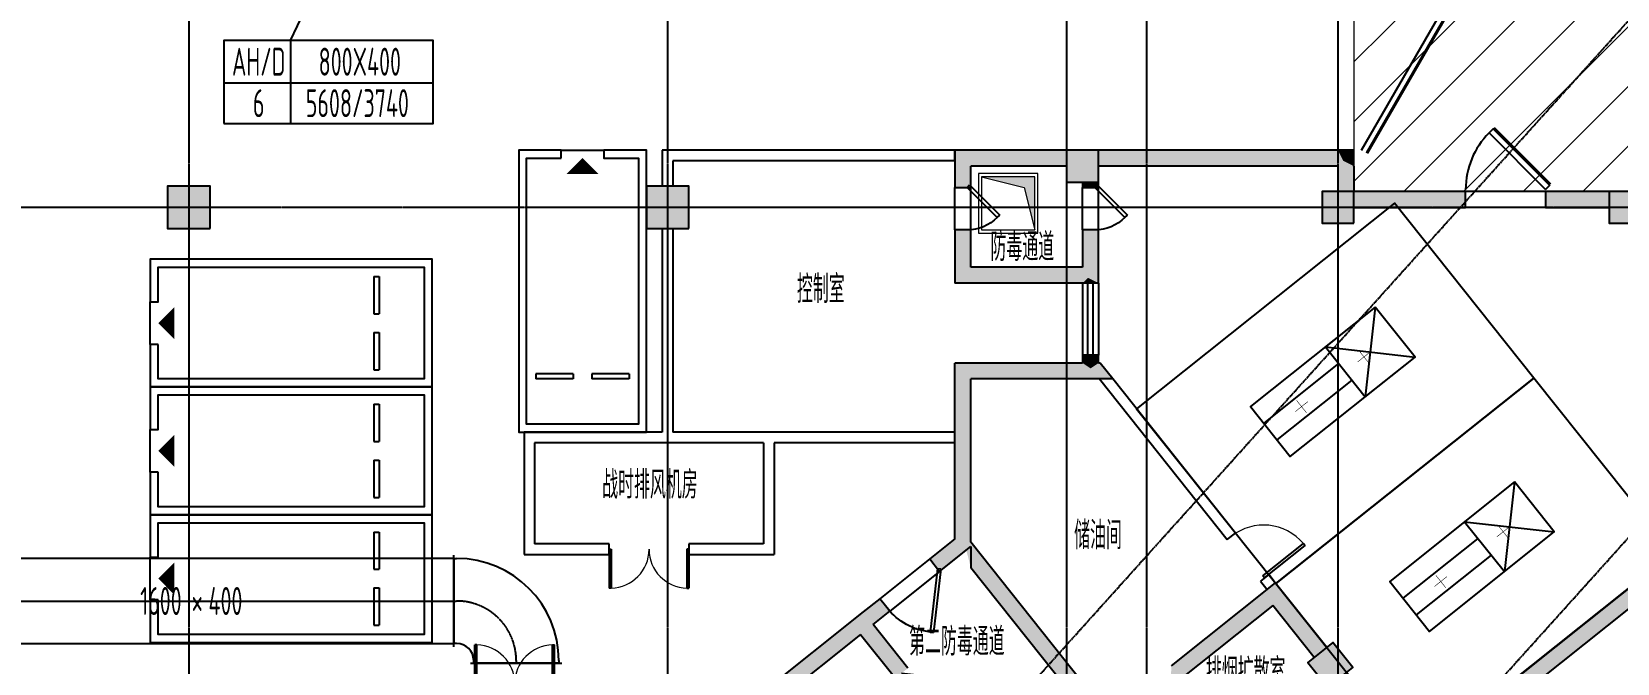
# Model space of a CAD drawing. Extents: x -20827274 to 1300756471, y -549375 to 3431892.
# Drawn here: x 65788 to 95591, y -255077 to -243210 of the extents above; entities that cross this region are included whole.
import ezdxf

# ---------------------------------------------------------------- set-up
doc = ezdxf.new("R2010")
doc.units = 0
doc.header["$LTSCALE"] = 10
for name, pattern in [('CENTER2', [1.125, 0.75, -0.125, 0.125, -0.125]), ('暖附图底图$0$DASH', [0.35, 0.25, -0.1]), ('暖附图底图$0$DOTE', [2.42, 2, -0.2, 0.02, -0.2])]:
    doc.linetypes.add(name, pattern=pattern)
for name, color, linetype in [('1-zs', 3, 'Continuous'), ('1-标注暖通', 4, 'Continuous'), ('DUCT-排烟中心线', 5, 'CENTER2'), ('DUCT-排烟标注', 3, 'Continuous'), ('DUCT-排烟法兰', 4, 'Continuous'), ('DUCT-排烟管', 2, 'Continuous'), ('DUCT-排烟管端线', 4, 'Continuous'), ('PUB_HATCH', 8, 'Continuous'), ('暖附图底图$0$00-停车位', 8, 'Continuous'), ('暖附图底图$0$1-标注暖通', 8, 'Continuous'), ('暖附图底图$0$A-COLUMN', 8, 'Continuous'), ('暖附图底图$0$A-ROOM_NAME', 8, 'Continuous'), ('暖附图底图$0$A-WALL', 8, 'Continuous'), ('暖附图底图$0$A-WINDOW', 8, 'Continuous'), ('暖附图底图$0$C_柴油发电机组', 8, 'Continuous'), ('暖附图底图$0$DOOR_FIRE', 8, 'Continuous'), ('暖附图底图$0$DOTE', 8, 'Continuous'), ('暖附图底图$0$PUB_HATCH', 8, 'Continuous'), ('暖附图底图$0$R_人防洗消集水坑', 8, 'Continuous'), ('暖附图底图$0$WINDOW', 8, 'Continuous'), ('暖附图底图$0$WINDOW_RF', 8, 'Continuous')]:
    doc.layers.add(name, color=color, linetype=linetype)
doc.layers.add('暖附图底图$0$F-非人防区', color=8, linetype='Continuous', lineweight=15)
doc.styles.add('8B2_02', font='tssdeng.shx', dxfattribs={"width": 0.6, "bigfont": 'TSSDCHN.shx'})
doc.styles.add('暖附图底图$0$8B2_02', font='tssdeng.shx', dxfattribs={"width": 0.6, "bigfont": 'TSSDCHN.shx'})

# ---------------------------------------------------------------- blocks, each defined once
blk = doc.blocks.new('暖附图底图$0$车位2400x5300')
at = {"layer": '暖附图底图$0$00-停车位', "color": 251}
for p, q in [((-875, -1000), (-175, -1000)), ((-875, -1100), (-875, -1000)), ((-875, -1100), (-175, -1100)), ((-175, -1100), (-175, -1000)), ((175, -1000), (875, -1000)), ((175, -1100), (175, -1000)), ((175, -1100), (875, -1100)), ((875, -1100), (875, -1000)), ((400, -5300), (-400, -5300))]:
    blk.add_line(p, q, dxfattribs=at)
blk.add_lwpolyline([(400, -5150), (400, -5300), (1200, -5300), (1200, 0), (-1200, 0), (-1200, -5300), (-400, -5300), (-400, -5150), (-1050, -5150), (-1050, -150), (1050, -150), (1050, -5150), (400, -5150)], dxfattribs=at)
blk.add_lwpolyline([(0, -5150, 0, 600, 0), (0, -4850, 600, 600, 0)], format="xyseb", dxfattribs=at)
blk = doc.blocks.new('暖附图底图$0$fdj')
at = {"layer": '暖附图底图$0$C_柴油发电机组'}
for points in [[(0, 4200), (-6200, 4200), (-6200, 0), (0, 0)], [(-4700, 1300), (-1700, 1300), (-1700, 2500), (-4700, 2500)], [(-4700, 1300), (-3500, 1300), (-3500, 2500), (-4700, 2500)]]:
    blk.add_lwpolyline(points, close=True, dxfattribs=at)
for points in [[(-3500, 1300), (-4700, 2500)], [(-4700, 1300), (-3500, 2500)], [(-3500, 2100), (-1700, 2100)], [(-3500, 1700), (-1700, 1700)]]:
    blk.add_lwpolyline(points, dxfattribs=at)
at = {"layer": '暖附图底图$0$C_柴油发电机组', "lineweight": -3, "const_width": 10}
for points in [[(-3950, 1900), (-4100, 1900)], [(-3950, 1900), (-3950, 2050)], [(-3950, 1900), (-3950, 1750)], [(-3950, 1900), (-3800, 1900)], [(-2450, 1900), (-2600, 1900)], [(-2450, 1900), (-2450, 2050)], [(-2450, 1900), (-2450, 1750)], [(-2450, 1900), (-2300, 1900)]]:
    blk.add_lwpolyline(points, dxfattribs=at)
blk = doc.blocks.new('暖附图底图$0$洗消污水集水坑')
at = {"layer": '暖附图底图$0$R_人防洗消集水坑', "lineweight": 15}
h = blk.add_hatch(color=256, dxfattribs=at)
h.dxf.hatch_style = 1
h.paths.add_polyline_path([(161254, 16997), (162054, 17197), (161054, 17197), (161054, 16197)])
for points in [[(162114, 17257), (160994, 17257), (160994, 16137), (162114, 16137)], [(162054, 17197), (161054, 17197), (161054, 16197), (162054, 16197)]]:
    blk.add_lwpolyline(points, close=True, dxfattribs=at)
blk.add_lwpolyline([(161054, 16197), (161254, 16997), (162054, 17197)], dxfattribs=at)
blk = doc.blocks.new('暖附图底图$0$洗消坑')
at = {"layer": '暖附图底图$0$R_人防洗消集水坑', "lineweight": 15, "rotation": 270}
blk.add_blockref('暖附图底图$0$洗消污水集水坑', (134653, -209721), dxfattribs=at)
blk = doc.blocks.new('_FZH')
blk.add_lwpolyline([(-0.5, -0.5), (0.5, -0.5), (0.5, 0.5), (-0.5, 0.5)], close=True)
at = {"layer": 'PUB_HATCH'}
blk.add_solid([(-0.5, -0.5), (0.5, -0.5), (-0.5, 0.5), (0.5, 0.5)], dxfattribs=at)
blk = doc.blocks.new('暖附图底图$0$$DorLib2D$00000212')
at = {"color": 0}
for p, q in [((-0.5, 0.0417), (-0.067, 0.2917)), ((0.5, 0.0417), (0.067, 0.2917))]:
    blk.add_line(p, q, dxfattribs=at)
at = {"color": 0, "const_width": 0.00833}
for points in [[(-0.5083, 0.0561), (-0.0753, 0.3061)], [(0.5083, 0.0561), (0.0753, 0.3061)]]:
    blk.add_lwpolyline(points, dxfattribs=at)
blk = doc.blocks.new('暖附图底图$0$$DorLib2D$00000085')
for p, q in [((-0.207, 0.832), (-0.148, 0.891)), ((0.5, 0.125), (-0.207, 0.832)), ((0.5, 0.125), (0.559, 0.184))]:
    blk.add_line(p, q)
at = {"const_width": 0.0417}
blk.add_lwpolyline([(0.559, 0.184), (-0.148, 0.891)], dxfattribs=at)
blk.add_arc((0.5, 0.125), 1, 135, 180)
blk = doc.blocks.new('暖附图底图$0$$DorLib2D$00000001')
for p, q in [((0.45, 0.975), (0.5, 0.975)), ((0.45, 0), (0.45, 0.975)), ((0.5, 0), (0.5, 0.975)), ((0.5, 0), (0.45, 0))]:
    blk.add_line(p, q)
at = {"lineweight": 13}
blk.add_arc((0.475, 0), 0.975, 91.4693, 180, dxfattribs=at)
blk = doc.blocks.new('暖附图底图$0$$DorLib2D$00000002')
for p, q in [((-0.5, 0), (-0.5, 0.4875)), ((-0.475, 0.4875), (-0.5, 0.4875)), ((-0.475, 0), (-0.475, 0.4875)), ((0.475, 0), (0.475, 0.4875)), ((0.475, 0.4875), (0.5, 0.4875)), ((0.5, 0), (0.5, 0.4875)), ((-0.5, 0), (-0.475, 0)), ((0.5, 0), (0.475, 0))]:
    blk.add_line(p, q)
at = {"lineweight": 13}
for centre, start, end in [((-0.4875, 0), 0, 88.53072), ((0.4875, 0), 91.46928, 180)]:
    blk.add_arc(centre, 0.4875, start, end, dxfattribs=at)
blk = doc.blocks.new('暖附图底图$0$$DorLib2D$00000081')
for p, q in [((-0.207, 0.774), (-0.169, 0.811)), ((0.5, 0.067), (-0.207, 0.774)), ((0.538, 0.104), (-0.169, 0.811)), ((0.5, 0.067), (0.538, 0.104))]:
    blk.add_line(p, q)
blk.add_arc((0.5, 0.067), 1, 135, 180)
blk = doc.blocks.new('暖附图底图$0$$DorLib2D$00000114')
at = {"color": 0}
blk.add_line((0.5, 0), (-0.207, 0.707), dxfattribs=at)
blk.add_arc((0.5, 0), 1, 135, 180, dxfattribs=at)
blk = doc.blocks.new('暖附图底图$0$$DorLib2D$00000079')
for p, q in [((-0.207, 0.807), (-0.151, 0.864)), ((0.5, 0.1), (-0.207, 0.807)), ((0.557, 0.157), (-0.151, 0.864)), ((0.5, 0.1), (0.557, 0.157))]:
    blk.add_line(p, q)
blk.add_arc((0.5, 0.1), 1, 135, 180)
blk = doc.blocks.new('暖附图底图$0$$WINLIB2D$00000001')
at = {"color": 0}
for points in [[(-0.5, 0.5), (-0.5, -0.5)], [(-0.5, 0.5), (0.5, 0.5)], [(0.5, -0.5), (0.5, 0.5)], [(0.5, 0.167), (-0.5, 0.167)], [(0.5, -0.167), (-0.5, -0.167)], [(-0.5, -0.5), (0.5, -0.5)]]:
    blk.add_lwpolyline(points, dxfattribs=at)
blk = doc.blocks.new('暖附图底图$0$AFSFCS')
at = {"layer": '暖附图底图$0$F-非人防区'}
h = blk.add_hatch(dxfattribs=at)
h.set_pattern_fill('ANSI31', color=256, scale=500)
h.set_pattern_definition([(45, (-67208.6, 124839.6), (-561.266, 561.266), [])])
edge = h.paths.add_edge_path()
edge.add_line((91541.4, -234510.4), (91541.4, -233310.4))
edge.add_line((91541.4, -233310.4), (90041.4, -233310.4))
edge.add_line((90041.4, -233310.4), (90041.4, -234210.4))
edge.add_line((90041.4, -234210.4), (90641.4, -234210.4))
edge.add_line((90641.4, -234210.4), (90641.4, -234810.4))
edge.add_line((90641.4, -234810.4), (90341.4, -234810.4))
edge.add_line((90341.4, -234810.4), (90341.4, -237210.4))
edge.add_line((90341.4, -237210.4), (90641.4, -237210.4))
edge.add_line((90641.4, -237210.4), (90641.4, -246210.4))
edge.add_line((90641.4, -246210.4), (98241.4, -246210.4))
edge.add_line((98241.4, -246210.4), (98241.4, -244782.3))
edge.add_arc((94421.1, -233935.4), 11500, 289.40231, 302.13207)
edge.add_line((100537.6, -243673.9), (116462.2, -232829.9))
edge.add_line((116462.2, -232829.9), (112247.1, -226645.6))
edge.add_line((112247.1, -226645.6), (96857.6, -237115.7))
edge.add_arc((94604.8, -233810.4), 4000, 282.07288, 304.2776, ccw=False)
edge.add_line((95441.4, -237721.9), (95441.4, -234510.4))
edge.add_line((95441.4, -234510.4), (91541.4, -234510.4))
at = {"layer": '暖附图底图$0$PUB_HATCH'}
for points in [[(83141.4, -245435.4), (83141.4, -246135.4), (83441.4, -246135.4), (83441.4, -245735.4)], [(85241.4, -245735.4), (85241.4, -245435.4), (83141.4, -245435.4), (83441.4, -245735.4)], [(85841.4, -245435.4), (85841.4, -245735.4), (90341.4, -245735.4), (90441.4, -245635.4), (90341.4, -245435.4)], [(90641.4, -245735.4), (90641.4, -245435.4), (90341.4, -245435.4), (90441.4, -245635.4)], [(90341.4, -246210.4), (90641.4, -246210.4), (90641.4, -245735.4), (90441.4, -245635.4), (90341.4, -245735.4)], [(85541.4, -246035.4), (85541.4, -246135.4), (85841.4, -246135.4), (85841.4, -246035.4)], [(90641.4, -246210.4), (90641.4, -246510.4), (92741.4, -246510.4), (92741.4, -246210.4)], [(95441.4, -246510.4), (95441.4, -246210.4), (94241.4, -246210.4), (94241.4, -246510.4)], [(83441.4, -247635.4), (83441.4, -246935.4), (83141.4, -246935.4), (83141.4, -247935.4)], [(85841.4, -247935.4), (85841.4, -246935.4), (85541.4, -246935.4), (85541.4, -247635.4), (85641.4, -247835.4)], [(85641.4, -247835.4), (85541.4, -247635.4), (83441.4, -247635.4), (83141.4, -247935.4), (85541.4, -247935.4)], [(85541.4, -247935.4), (85841.4, -247935.4), (85641.4, -247835.4)], [(85691.4, -249535.4), (85541.4, -249435.4), (83141.4, -249435.4), (83441.4, -249735.4), (85691.4, -249735.4)], [(83141.4, -250835.4), (83441.4, -250835.4), (83441.4, -249735.4), (83141.4, -249435.4)], [(85841.4, -249435.4), (85841.4, -249285.4), (85541.4, -249285.4), (85541.4, -249435.4), (85691.4, -249535.4)], [(85872.5, -249435.4), (85841.4, -249435.4), (85691.4, -249535.4), (85691.4, -249735.4), (86111.5, -249735.4)], [(83341.4, -252901.3), (83441.4, -252803.5), (83441.4, -250835.4), (83141.4, -250835.4), (83141.4, -252615.2)], [(98541.4, -251872.6), (98241.4, -251728), (91789.8, -256865.8), (91773.9, -257006.3), (91976.7, -257100.4)], [(83141.4, -252739.5), (83441.4, -252884.1), (83441.4, -253285.1), (83341.4, -252901.3), (83141.4, -252615.2)], [(83141.4, -252739.5), (82667.5, -253116.9), (82854.4, -253351.6), (83441.4, -252884.1)], [(85504.6, -255715.3), (85723.3, -255669), (83441.4, -252803.5), (83341.4, -252901.3), (83441.4, -253285.1), (85301.7, -255621.2)], [(89116, -253989.8), (89163.8, -253568.3), (87208.2, -255125.7), (87202.4, -255385.9), (87395, -255360.3)], [(89894.7, -254967.6), (90129.4, -254780.7), (89163.8, -253568.3), (89116, -253989.8)], [(81603.2, -254348), (81915.7, -254099.1), (81728.8, -253864.4), (81416.3, -254113.3), (81462.7, -254332)], [(81462.7, -254332), (81416.3, -254113.3), (79516.1, -255626.5), (79562.5, -255845.3), (79703, -255861.2), (81368.6, -254534.8)], [(81368.6, -254534.8), (82022.7, -255356.2), (82257.3, -255169.3), (81603.2, -254348), (81462.7, -254332)]]:
    blk.add_hatch(color=256, dxfattribs=at).paths.add_polyline_path(points)
at = {"layer": '暖附图底图$0$A-WALL'}
for p, q in [((83141.4, -245435.4), (77641.4, -245435.4)), ((77641.4, -245435.4), (77641.4, -246110.4)), ((83141.4, -245435.4), (83141.4, -246135.4)), ((83141.4, -245635.4), (83141.4, -245435.4)), ((85241.4, -245435.4), (83141.4, -245435.4)), ((90341.4, -245435.4), (85841.4, -245435.4)), ((90641.4, -245435.4), (90341.4, -245435.4)), ((90641.4, -245735.4), (90641.4, -245435.4)), ((83141.4, -245635.4), (77841.4, -245635.4)), ((77841.4, -245635.4), (77841.4, -246110.4)), ((83441.4, -246135.4), (83441.4, -245735.4)), ((85241.4, -245735.4), (83441.4, -245735.4)), ((90341.4, -245735.4), (85841.4, -245735.4)), ((90341.4, -245735.4), (90341.4, -246210.4)), ((90641.4, -245735.4), (90641.4, -246210.4)), ((83141.4, -246135.4), (83441.4, -246135.4)), ((85541.4, -246035.4), (85541.4, -246135.4)), ((85541.4, -246135.4), (85841.4, -246135.4)), ((85841.4, -246135.4), (85841.4, -246035.4)), ((92741.4, -246210.4), (90641.4, -246210.4)), ((92741.4, -246510.4), (92741.4, -246210.4)), ((95441.4, -246210.4), (94241.4, -246210.4)), ((94241.4, -246210.4), (94241.4, -246510.4)), ((90641.4, -246510.4), (92741.4, -246510.4)), ((94241.4, -246510.4), (95441.4, -246510.4)), ((77641.4, -246910.4), (77641.4, -250735.4)), ((77841.4, -246910.4), (77841.4, -250735.4)), ((83441.4, -246935.4), (83141.4, -246935.4)), ((83141.4, -246935.4), (83141.4, -247935.4)), ((83441.4, -247635.4), (83441.4, -246935.4)), ((85841.4, -246935.4), (85541.4, -246935.4)), ((85541.4, -246935.4), (85541.4, -247635.4)), ((85841.4, -247935.4), (85841.4, -246935.4)), ((85541.4, -247635.4), (83441.4, -247635.4)), ((85541.4, -247935.4), (83141.4, -247935.4)), ((85841.4, -247935.4), (85541.4, -247935.4)), ((85541.4, -249435.4), (83141.4, -249435.4)), ((83141.4, -250835.4), (83141.4, -249435.4)), ((85841.4, -249285.4), (85541.4, -249285.4)), ((85541.4, -249285.4), (85541.4, -249435.4)), ((85841.4, -249435.4), (85841.4, -249285.4)), ((85872.5, -249435.4), (85841.4, -249435.4)), ((86111.5, -249735.4), (85872.5, -249435.4)), ((85691.4, -249735.4), (83441.4, -249735.4)), ((83441.4, -250835.4), (83441.4, -249735.4)), ((86111.5, -249735.4), (85691.4, -249735.4)), ((85855.8, -249735.4), (88259.8, -252754.1)), ((88416.2, -252629.5), (86111.5, -249735.4)), ((77641.4, -250735.4), (75041.4, -250735.4)), ((75041.4, -250735.4), (75041.4, -253035.4)), ((77741.4, -250935.4), (75241.4, -250935.4)), ((75241.4, -250935.4), (75241.4, -252835.4)), ((79541.4, -250935.4), (77741.4, -250935.4)), ((79641.4, -250735.4), (77841.4, -250735.4)), ((79541.4, -250935.4), (79541.4, -252835.4)), ((83141.4, -250735.4), (79641.4, -250735.4)), ((83141.4, -250935.4), (79741.4, -250935.4)), ((79741.4, -250935.4), (79741.4, -253035.4)), ((83141.4, -252615.2), (83141.4, -250835.4)), ((83441.4, -252803.5), (83441.4, -250835.4)), ((98241.4, -251728), (91789.8, -256865.8)), ((98541.4, -251872.6), (91976.7, -257100.4)), ((83141.4, -252739.5), (83141.4, -252615.2)), ((88259.8, -252754.1), (88416.2, -252629.5)), ((76641.4, -252835.4), (75241.4, -252835.4)), ((76641.4, -253035.4), (76641.4, -252835.4)), ((79541.4, -252835.4), (78141.4, -252835.4)), ((78141.4, -252835.4), (78141.4, -253035.4)), ((83141.4, -252739.5), (82667.5, -253116.9)), ((82854.4, -253351.6), (83441.4, -252884.1)), ((85723.3, -255669), (83441.4, -252803.5)), ((83441.4, -252884.1), (83441.4, -253285.1)), ((75041.4, -253035.4), (76641.4, -253035.4)), ((78141.4, -253035.4), (79741.4, -253035.4)), ((82667.5, -253116.9), (82854.4, -253351.6)), ((85301.7, -255621.2), (83441.4, -253285.1)), ((89163.8, -253568.3), (87208.2, -255125.7)), ((89039.2, -253411.8), (88882.8, -253536.4)), ((88882.8, -253536.4), (89007.3, -253692.8)), ((89163.8, -253568.3), (89039.2, -253411.8)), ((90129.4, -254780.7), (89163.8, -253568.3)), ((81728.8, -253864.4), (81416.3, -254113.3)), ((81915.7, -254099.1), (81728.8, -253864.4)), ((81416.3, -254113.3), (79516.1, -255626.5)), ((81603.2, -254348), (81915.7, -254099.1)), ((89116, -253989.8), (87395, -255360.3)), ((89894.7, -254967.6), (89116, -253989.8)), ((82257.3, -255169.3), (81603.2, -254348)), ((81368.6, -254534.8), (79703, -255861.2)), ((81368.6, -254534.8), (82022.7, -255356.2))]:
    blk.add_line(p, q, dxfattribs=at)
at = {"layer": '暖附图底图$0$DOTE', "color": 16, "linetype": '暖附图底图$0$DOTE', "ltscale": 1.5}
for p, q in [((68741.4, -155629.3), (68741.4, -385768.2)), ((77741.4, -155629.3), (77741.4, -385768.2)), ((85241.4, -155629.3), (85241.4, -385768.2)), ((145070.3, -246510.4), (16241.4, -246510.4))]:
    blk.add_line(p, q, dxfattribs=at)
at = {"layer": '暖附图底图$0$DOTE', "color": 127, "linetype": '暖附图底图$0$DOTE', "ltscale": 1.5}
for p, q in [((86741.4, -155629.3), (86741.4, -385768.2)), ((90341.4, -155629.3), (90341.4, -385768.2)), ((-19282.2, -370815), (113456.9, -223393.3)), ((-14328.5, -375027.4), (118287.3, -227742.6))]:
    blk.add_line(p, q, dxfattribs=at)
at = {"layer": '暖附图底图$0$F-非人防区'}
blk.add_lwpolyline([(91541.4, -234510.4), (91541.4, -233310.4), (90041.4, -233310.4), (90041.4, -234210.4), (90641.4, -234210.4), (90641.4, -234810.4), (90341.4, -234810.4), (90341.4, -237210.4), (90641.4, -237210.4), (90641.4, -246210.4), (98241.4, -246210.4), (98241.4, -244782.3, 0.0556012), (100537.6, -243673.9), (116462.2, -232829.9), (112247.1, -226645.6), (96857.6, -237115.7, -0.0971907), (95441.4, -237721.9), (95441.4, -234510.4)], format="xyb", close=True, dxfattribs=at)
at = {"layer": '暖附图底图$0$WINDOW_RF'}
for p, q in [((83141.4, -246935.4), (83141.4, -246135.4)), ((83441.4, -246935.4), (83441.4, -246135.4)), ((85541.4, -246935.4), (85541.4, -246135.4)), ((85841.4, -246935.4), (85841.4, -246135.4)), ((94241.4, -246210.4), (92741.4, -246210.4)), ((94241.4, -246510.4), (92741.4, -246510.4)), ((82667.5, -253116.9), (81728.8, -253864.4)), ((82854.4, -253351.6), (81915.7, -254099.1))]:
    blk.add_line(p, q, dxfattribs=at)
blk.add_blockref('暖附图底图$0$洗消坑', (-67208.6, 124839.6))
at = {"linetype": 'Continuous', "rotation": 218.5325870246042}
for p in [(86556.8, -250294.6), (89173.3, -253580.2)]:
    blk.add_blockref('暖附图底图$0$fdj', p, dxfattribs=at)
at = {"layer": '暖附图底图$0$00-停车位'}
for p, rotation in [((76141.4, -250735.4), 180), ((73316.4, -248685.4), 270), ((73316.4, -251085.4), 270), ((73316.4, -253485.4), 270)]:
    blk.add_blockref('暖附图底图$0$车位2400x5300', p, dxfattribs=dict(at, rotation=rotation))
at = {"layer": '暖附图底图$0$A-COLUMN'}
for p, xscale, yscale, zscale, rotation in [((85541.4, -245735.4), 600, 600, 600, 90), ((68741.4, -246510.4), 800, 800, 800, 90), ((77741.4, -246510.4), 800, 800, 800, 90), ((90341.4, -246510.4), 600, 600, 600, 90), ((95741.4, -246510.4), 600, 600, 600, 90), ((90198.9, -255108.9), 600.0000000000215, 600.0000000000215, 600.0000000000215, 38.53258702836033)]:
    blk.add_blockref('_FZH', p, dxfattribs=dict(at, xscale=xscale, yscale=yscale, zscale=zscale, rotation=rotation))
at = {"layer": '暖附图底图$0$A-WINDOW'}
for name, p, xscale, yscale, zscale, rotation in [('暖附图底图$0$$DorLib2D$00000001', (88649.5, -253083), -1000, -1000, 200, 128.5325870243765), ('暖附图底图$0$$DorLib2D$00000114', (82420.3, -255614.8), 900, -900, 300, 128.5325870243769)]:
    blk.add_blockref(name, p, dxfattribs=dict(at, xscale=xscale, yscale=yscale, zscale=zscale, rotation=rotation))
at = {"layer": '暖附图底图$0$DOOR_FIRE', "xscale": 1500, "yscale": 1500, "zscale": 200}
for p, rotation in [((77391.4, -252935.4), 180), ((74866.4, -255460.4), 4.518355872649028e-09)]:
    blk.add_blockref('暖附图底图$0$$DorLib2D$00000002', p, dxfattribs=dict(at, rotation=rotation))
at = {"layer": '暖附图底图$0$WINDOW', "xscale": -1350, "yscale": -300, "zscale": 300, "rotation": 90}
blk.add_blockref('暖附图底图$0$$WINLIB2D$00000001', (85691.4, -248610.4), dxfattribs=at)
at = {"layer": '暖附图底图$0$WINDOW_RF', "zscale": 300}
for name, p, xscale, yscale, rotation in [('暖附图底图$0$$DorLib2D$00000212', (90491.4, -241935.4), -7000, 7000, 270), ('暖附图底图$0$$DorLib2D$00000085', (93491.4, -246360.4), -1500, -1500, 180), ('暖附图底图$0$$DorLib2D$00000081', (82291.6, -253608), -1200, 1200, 218.5325870243523)]:
    blk.add_blockref(name, p, dxfattribs=dict(at, xscale=xscale, yscale=yscale, rotation=rotation))
at = {"layer": '暖附图底图$0$WINDOW_RF', "lineweight": 15, "xscale": 800, "yscale": -800, "zscale": 300, "rotation": 90}
for p in [(83291.4, -246535.4), (85691.4, -246535.4)]:
    blk.add_blockref('暖附图底图$0$$DorLib2D$00000079', p, dxfattribs=at)
at = {"layer": '暖附图底图$0$A-ROOM_NAME', "style": '暖附图底图$0$8B2_02', "width": 0.6}
for s, p in [('防毒通道', (83809.4, -247517.4)), ('控制室', (80171.5, -248309.5)), ('战时排风机房', (76510.8, -251985.9)), ('储油间', (85381.5, -252935.2)), ('第二防毒通道', (82280, -254931.9)), ('排烟扩散室', (87857.4, -255505.1))]:
    blk.add_text(s, height=525, dxfattribs=at).set_placement(p)
blk = doc.blocks.new('暖附图底图')
at = {"layer": '暖附图底图$0$1-标注暖通', "linetype": '暖附图底图$0$DASH'}
blk.add_blockref('暖附图底图$0$AFSFCS', (500000, 0), dxfattribs=at)

msp = doc.modelspace()

# ---------------------------------------------------------------- linework, layer by layer
at = {"layer": '1-标注暖通'}
msp.add_line((70651.5, -243378.3), (71485.6, -241597.4, 2600), dxfattribs=at)
msp.add_lwpolyline([(69399, -244937.1), (73335, -244937.1), (73335, -243378.3), (69399, -243378.3)], close=True, dxfattribs=at)
for points in [[(70651.5, -243378.3), (70651.5, -244937.1)], [(69399, -244168.8), (73335, -244168.8)]]:
    msp.add_lwpolyline(points, dxfattribs=at)
at = {"layer": 'DUCT-排烟中心线'}
for p, q in [((63866.5, -253906.8), (73725.2, -253906.8)), ((73725.4, -253906.8), (73775.4, -253906.8)), ((74895.4, -255026.8), (74895.4, -255076.8))]:
    msp.add_line(p, q, dxfattribs=at)
msp.add_arc((73775.4, -255026.8), 1120, 0, 90, dxfattribs=at)
at = {"layer": 'DUCT-排烟法兰'}
for p, q in [((73725.3, -254766.8), (73725.3, -253046.8)), ((74035.4, -255076.9), (75755.4, -255076.9))]:
    msp.add_line(p, q, dxfattribs=at)
at = {"layer": 'DUCT-排烟法兰', "color": 18, "true_color": 0x000000}
for p in [(73725.2, -253906.8, 500), (73725.4, -253906.8, 500), (74895.4, -255076.8, 500)]:
    msp.add_point(p, dxfattribs=at)
at = {"layer": 'DUCT-排烟管'}
for p, q in [((73725.2, -253106.8), (63866.5, -253106.8)), ((73725.2, -254706.8), (73725.2, -253106.8)), ((73725.4, -253106.8), (73775.4, -253106.8)), ((63866.5, -254706.8), (73725.2, -254706.8)), ((73775.4, -254706.8), (73725.4, -254706.8)), ((74095.4, -255076.8), (74095.4, -255026.8)), ((75695.4, -255026.8), (75695.4, -255076.8))]:
    msp.add_line(p, q, dxfattribs=at)
for radius, start in [(1920, 0), (320, 360)]:
    msp.add_arc((73775.4, -255026.8), radius, start, 90, dxfattribs=at)
at = {"layer": 'DUCT-排烟管', "color": 18, "true_color": 0x000000}
for p in [(73725.4, -253906.8, 500), (74895.4, -255076.8, 500)]:
    msp.add_point(p, dxfattribs=at)
at = {"layer": 'DUCT-排烟管端线'}
for p, q in [((73725.4, -253106.8), (73725.4, -254706.8)), ((75695.4, -255076.8), (74095.4, -255076.8))]:
    msp.add_line(p, q, dxfattribs=at)

# ---------------------------------------------------------------- block references
at = {"layer": '1-zs'}
msp.add_blockref('暖附图底图', (-500000, 0), dxfattribs=at)

# ---------------------------------------------------------------- texts
at = {"layer": '1-标注暖通', "style": '8B2_02', "width": 0.6}
for s, p in [('AH/D', (69552.8, -244036)), ('800X400', (71181.5, -244036)), ('6', (69946.5, -244815.4)), ('5608/3740', (70939.2, -244815.4))]:
    msp.add_text(s, height=525, dxfattribs=at).set_placement(p)
at = {"layer": 'DUCT-排烟标注', "style": '8B2_02', "width": 0.6}
for s, p in [('1600', (67826.6, -254169.3, 500)), ('×', (68795.8, -254169.3, 500)), ('400', (69110.8, -254169.3, 500))]:
    msp.add_text(s, height=525, dxfattribs=at).set_placement(p)

doc.saveas('drawing.dxf')
